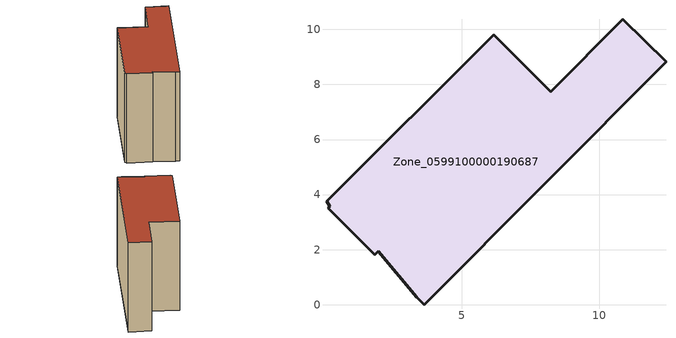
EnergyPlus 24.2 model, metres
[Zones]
Zone_0599100000190687
 floor ground (C_G): 0.21,3.57 0.09,3.75 6.16,9.81 8.23,7.74 10.85,10.37 12.42,8.82 3.64,0 3.36,0.28 1.97,1.94 1.84,1.81 0.15,3.51 z0
 wall outside (C_F): 3.64,0 12.42,8.82 10.85,10.37 8.23,7.74 6.16,9.81 0.09,3.75 0.21,3.57 0.15,3.51 1.84,1.81 1.97,1.94 3.36,0.28 3.64,0 z0:9.55
 roof outside (C_R): 3.36,0.28 3.64,0 12.42,8.82 10.85,10.37 8.23,7.74 6.16,9.81 0.09,3.75 0.21,3.57 0.15,3.51 1.84,1.81 1.97,1.94 z9.55
[BUILDING]
Pand.0599100000190687: North Axis=0; Terrain=City; Loads Convergence Tolerance Value=0.04; Temperature Convergence Tolerance Value=0.4; Solar Distribution=FullExterior; Maximum Number of Warmup Days=25; Minimum Number of Warmup Days=1
[Site:Location]
Rotterdam.The.Hague.AP_ZH_NLD Design_Conditions: Latitude=51.96; Longitude=4.45; Time Zone=1; Elevation=-4.5
[SITE:GROUNDTEMPERATURE:BUILDINGSURFACE]
18, 18, 18, 18, 18, 18, 18, 18, 18, 18, 18, 18
[MATERIAL] Thermal Absorptance=0.9; Solar Absorptance=0.7; Visible Absorptance=0.7
Name | Roughness | Thickness | Conductivity | Density | Specific Heat
G.TI.1946 | MediumSmooth | 0.15 | 1 | 540 | 1210
F.TI.1946 | Rough | 0.3 | 0.857143 | 1920 | 840
R.TI.1946 | MediumRough | 0.2 | 0.1 | 1500 | 1000
[CONSTRUCTION]
C_G: G.TI.1946
C_F: F.TI.1946
C_R: R.TI.1946
[ZONE]
Zone_0599100000190687: Type=1; Multiplier=1; Ceiling Height=Autocalculate; Volume=Autocalculate; Floor Area=autocalculate; Part of Total Floor Area=Yes
[ZONEINFILTRATION:DESIGNFLOWRATE]
Infil_Zone_0599100000190687: Zone or ZoneList or Space or SpaceList=Zone_0599100000190687; Schedule=AlwaysOn; Design Flow Rate Calculation Method=Flow/Area; Flow Rate per Floor Area=0.003; Constant Term Coefficient=1; Temperature Term Coefficient=0; Velocity Term Coefficient=0; Velocity Squared Term Coefficient=0
[HVACTEMPLATE:ZONE:IDEALLOADSAIRSYSTEM]
Zone_0599100000190687: Maximum Heating Supply Air Temperature=50; Minimum Cooling Supply Air Temperature=13; Maximum Heating Supply Air Humidity Ratio=0.0156; Minimum Cooling Supply Air Humidity Ratio=0.0077; Heating Limit=NoLimit; Cooling Limit=NoLimit; Dehumidification Control Type=ConstantSensibleHeatRatio; Cooling Sensible Heat Ratio=0.7; Dehumidification Setpoint=60; Humidification Control Type=None; Humidification Setpoint=30; Outdoor Air Method=None; Outdoor Air Flow Rate per Person=0.00944; Outdoor Air Flow Rate per Zone Floor Area=0; Outdoor Air Flow Rate per Zone=0; Demand Controlled Ventilation Type=None; Outdoor Air Economizer Type=NoEconomizer; Heat Recovery Type=None; Sensible Heat Recovery Effectiveness=0.7; Latent Heat Recovery Effectiveness=0.65
[ZONECONTROL:THERMOSTAT]
ThermostatControl_Zone_0599100000190687: Zone or ZoneList=Zone_0599100000190687; Control Type Schedule=DualSetpointControlType; Control 1=Thermostat_Zone_0599100000190687; Temperature Difference Between Cutout And Setpoint=0
[THERMOSTATSETPOINT:DUALSETPOINT]
Thermostat_Zone_0599100000190687: Heating Setpoint Temperature Schedule=HeatingSetpoint_Zone_0599100000190687; Cooling Setpoint Temperature Schedule=CoolingSetpoint_Zone_0599100000190687
[SCHEDULE:COMPACT]
HeatingSetpoint_Zone_0599100000190687: Through: 12/31, For: AllDays, Until: 24:00, 21
CoolingSetpoint_Zone_0599100000190687: Through: 12/31, For: AllDays, Until: 24:00, 24
DualSetpointControlType: Through: 12/31, For: AllDays, Until: 24:00, 4
AlwaysOn: Through: 12/31, For: AllDays, Until: 24:00, 1
